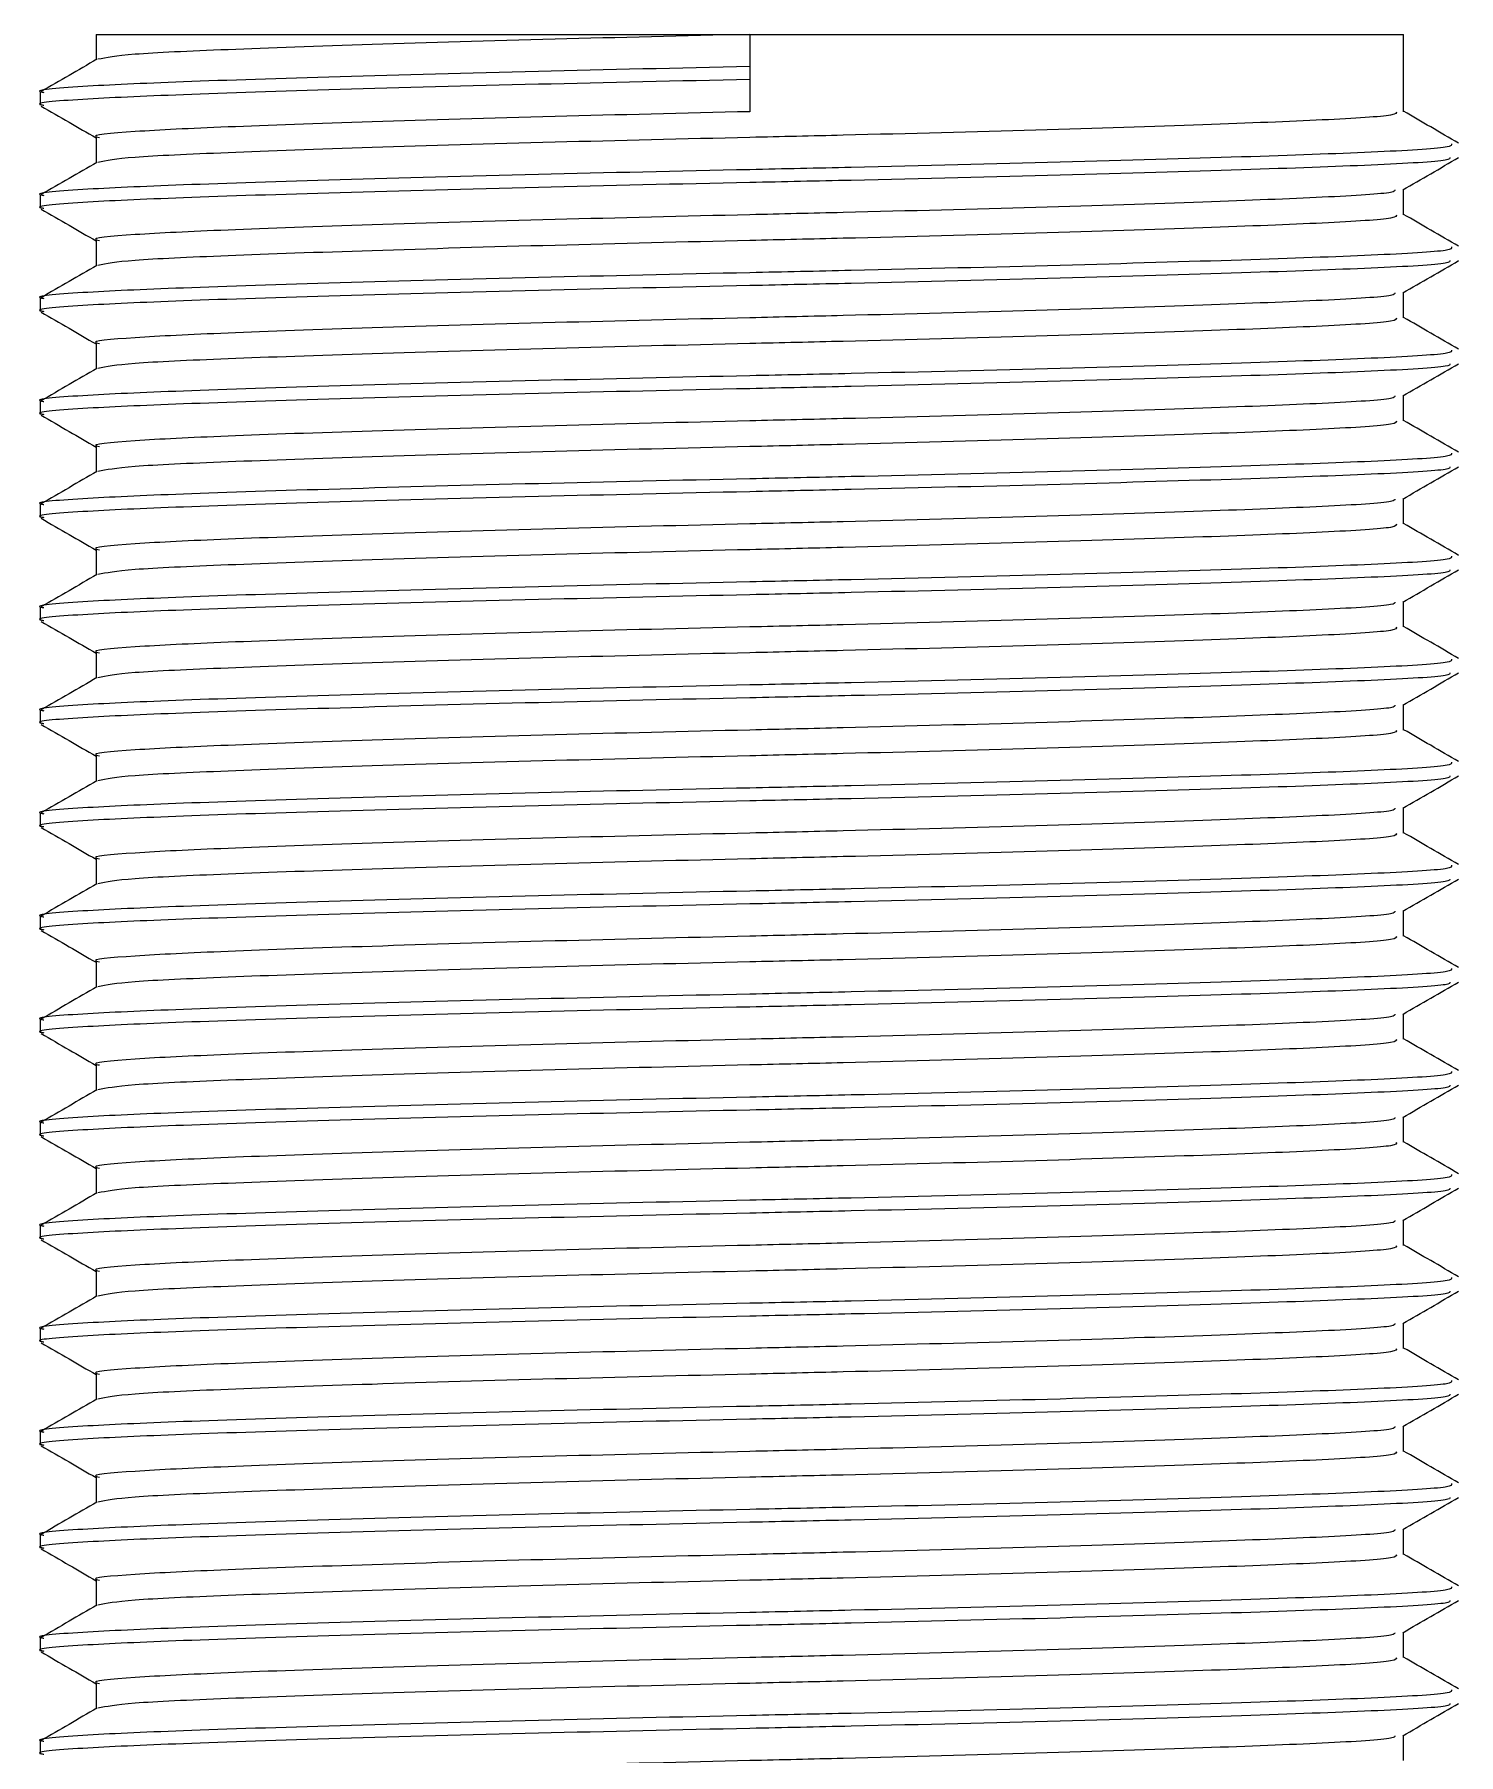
# Model space of a CAD drawing. Header units: millimetres. Extents: x 0 to 594, y 0 to 420.
# Drawn here: x 122.525 to 123.216, y 114.358 to 115.193 of the extents above; entities that cross this region are included whole.
import ezdxf

# ---------------------------------------------------------------- set-up
doc = ezdxf.new("R2010")
doc.units = ezdxf.units.MM

msp = doc.modelspace()

# ---------------------------------------------------------------- linework, layer by layer
at = {"color": 7, "linetype": 'Continuous', "lineweight": 25}
for p, q in [((122.55476, 115.19284), (122.55476, 115.18052)), ((122.55476, 115.19284), (122.8721, 115.19284)), ((122.8721, 115.19284), (122.8721, 115.17721)), ((122.8721, 115.19284), (123.18943, 115.19284)), ((123.18943, 115.15534), (123.18943, 115.19284)), ((122.8721, 115.17721), (122.8721, 115.17096)), ((122.8721, 115.17096), (122.8721, 115.15534)), ((122.5277, 115.16471), (122.5277, 115.15846)), ((122.55476, 115.14284), (122.55476, 115.13052)), ((122.5277, 115.11471), (122.5277, 115.10846)), ((123.18943, 115.10534), (123.18943, 115.11765)), ((122.55476, 115.09284), (122.55476, 115.08052)), ((122.5277, 115.06471), (122.5277, 115.05846)), ((123.18943, 115.05534), (123.18943, 115.06765)), ((122.55476, 115.04284), (122.55476, 115.03052)), ((122.5277, 115.01471), (122.5277, 115.00846)), ((123.18943, 115.00534), (123.18943, 115.01765)), ((122.55476, 114.99284), (122.55476, 114.98052)), ((122.5277, 114.96471), (122.5277, 114.95846)), ((123.18943, 114.95534), (123.18943, 114.96765)), ((122.55476, 114.94284), (122.55476, 114.93052)), ((122.5277, 114.91471), (122.5277, 114.90846)), ((123.18943, 114.90534), (123.18943, 114.91765)), ((122.55476, 114.89284), (122.55476, 114.88052)), ((122.5277, 114.86471), (122.5277, 114.85846)), ((123.18943, 114.85534), (123.18943, 114.86765)), ((122.55476, 114.84284), (122.55476, 114.83052)), ((122.5277, 114.81471), (122.5277, 114.80846)), ((123.18943, 114.80534), (123.18943, 114.81765)), ((122.55476, 114.79284), (122.55476, 114.78052)), ((122.5277, 114.76471), (122.5277, 114.75846)), ((123.18943, 114.75534), (123.18943, 114.76765)), ((122.55476, 114.74284), (122.55476, 114.73052)), ((122.5277, 114.71471), (122.5277, 114.70846)), ((123.18943, 114.70534), (123.18943, 114.71765)), ((122.55476, 114.69284), (122.55476, 114.68052)), ((122.5277, 114.66471), (122.5277, 114.65846)), ((123.18943, 114.65534), (123.18943, 114.66765)), ((122.55476, 114.64284), (122.55476, 114.63052)), ((122.5277, 114.61471), (122.5277, 114.60846)), ((123.18943, 114.60534), (123.18943, 114.61765)), ((122.55476, 114.59284), (122.55476, 114.58052)), ((122.5277, 114.56471), (122.5277, 114.55846)), ((123.18943, 114.55534), (123.18943, 114.56765)), ((122.55476, 114.54284), (122.55476, 114.53052)), ((122.5277, 114.51471), (122.5277, 114.50846)), ((123.18943, 114.50534), (123.18943, 114.51765)), ((122.55476, 114.49284), (122.55476, 114.48052)), ((122.5277, 114.46471), (122.5277, 114.45846)), ((123.18943, 114.45534), (123.18943, 114.46765)), ((122.55476, 114.44284), (122.55476, 114.43052)), ((122.5277, 114.41471), (122.5277, 114.40846)), ((123.18943, 114.40534), (123.18943, 114.41765)), ((122.55476, 114.39284), (122.55476, 114.38052)), ((122.5277, 114.36471), (122.5277, 114.35846)), ((123.18943, 114.35534), (123.18943, 114.36765))]:
    msp.add_line(p, q, dxfattribs=at)
for points, knots in [([(122.8721, 115.19284), (122.8401, 115.19207), (122.77501, 115.19052), (122.68613, 115.1879), (122.61593, 115.18539), (122.56791, 115.18324), (122.55976, 115.18158), (122.55569, 115.18075)], [0, 0, 0, 0, 0.1989009, 0.4046093, 0.6074368, 0.8035962, 1, 1, 1, 1]), ([(122.55517, 115.18076), (122.55066, 115.17815), (122.54163, 115.17293), (122.53259, 115.16771), (122.52808, 115.1651)], [0, 0, 0, 0, 0.4999819, 1, 1, 1, 1]), ([(122.8721, 115.17721), (122.83735, 115.17645), (122.76666, 115.17489), (122.67054, 115.17228), (122.59311, 115.16977), (122.54484, 115.16759), (122.52359, 115.16577), (122.52889, 115.16482), (122.52947, 115.16472)], [0, 0, 0, 0, 0.192675, 0.391944, 0.588422, 0.778443, 0.976077, 1, 1, 1, 1]), ([(122.8721, 115.17096), (122.83735, 115.1702), (122.76666, 115.16864), (122.67054, 115.16603), (122.59311, 115.16352), (122.54484, 115.16134), (122.52359, 115.15952), (122.52889, 115.15857), (122.52946, 115.15847)], [0, 0, 0, 0, 0.192689, 0.391971, 0.588463, 0.778497, 0.976145, 1, 1, 1, 1]), ([(122.52808, 115.15807), (122.53259, 115.15546), (122.54149, 115.15032), (122.55038, 115.14518), (122.55476, 115.14265)], [0, 0, 0, 0, 0.507709, 1, 1, 1, 1]), ([(122.8721, 115.15534), (122.84008, 115.15457), (122.77495, 115.15302), (122.68638, 115.1504), (122.61503, 115.14789), (122.57056, 115.14572), (122.55098, 115.1439), (122.55586, 115.14294), (122.55639, 115.14284)], [0, 0, 0, 0, 0.192688, 0.391972, 0.588464, 0.778496, 0.976145, 1, 1, 1, 1]), ([(123.18585, 115.15534), (123.18604, 115.15478), (123.18651, 115.15337), (123.1536, 115.15131), (123.09475, 115.14902), (123.01338, 115.14641), (122.93495, 115.1443), (122.85536, 115.14245), (122.77498, 115.14051), (122.68614, 115.1379), (122.61592, 115.13539), (122.56791, 115.13324), (122.55976, 115.13158), (122.55569, 115.13075)], [0, 0, 0, 0, 0.064802, 0.16301, 0.260514, 0.361633, 0.461654, 0.508056, 0.605904, 0.707101, 0.806881, 0.90338, 1, 1, 1, 1]), ([(123.21611, 115.1401), (123.2116, 115.14271), (123.2027, 115.14785), (123.19381, 115.15299), (123.18943, 115.15552)], [0, 0, 0, 0, 0.507709, 1, 1, 1, 1]), ([(123.21261, 115.13972), (123.21281, 115.13916), (123.21332, 115.13775), (123.17761, 115.13568), (123.11374, 115.13339), (123.02543, 115.13079), (122.9403, 115.12867), (122.85394, 115.12683), (122.76662, 115.12488), (122.67055, 115.12228), (122.59311, 115.11977), (122.54484, 115.11759), (122.52359, 115.11577), (122.52889, 115.11482), (122.52947, 115.11472)], [0, 0, 0, 0, 0.063755, 0.16043, 0.256412, 0.355951, 0.454411, 0.500088, 0.596409, 0.696026, 0.794248, 0.889241, 0.98804, 1, 1, 1, 1]), ([(123.2119, 115.13307), (123.21191, 115.13264), (123.21196, 115.13137), (123.17736, 115.12943), (123.11381, 115.12714), (123.02541, 115.12454), (122.94031, 115.12242), (122.85394, 115.12058), (122.76662, 115.11863), (122.67055, 115.11603), (122.59311, 115.11352), (122.54484, 115.11134), (122.52359, 115.10952), (122.52889, 115.10857), (122.52946, 115.10847)], [0, 0, 0, 0, 0.049387, 0.147549, 0.245007, 0.346078, 0.446053, 0.492433, 0.590235, 0.691385, 0.791118, 0.887572, 0.987892, 1, 1, 1, 1]), ([(122.55517, 115.13076), (122.55066, 115.12815), (122.54163, 115.12293), (122.53259, 115.11771), (122.52808, 115.1151)], [0, 0, 0, 0, 0.499982, 1, 1, 1, 1]), ([(123.18902, 115.11741), (123.19353, 115.12002), (123.20257, 115.12524), (123.2116, 115.13046), (123.21611, 115.13307)], [0, 0, 0, 0, 0.499982, 1, 1, 1, 1]), ([(123.18515, 115.11742), (123.18516, 115.117), (123.18517, 115.11574), (123.15335, 115.11381), (123.09482, 115.11152), (123.01336, 115.10891), (122.93495, 115.1068), (122.85536, 115.10495), (122.77491, 115.10301), (122.68639, 115.1004), (122.61503, 115.09789), (122.57056, 115.09572), (122.55098, 115.0939), (122.55586, 115.09294), (122.55639, 115.09284)], [0, 0, 0, 0, 0.0483781, 0.1466443, 0.2442055, 0.3453841, 0.4454651, 0.4918942, 0.5898003, 0.6910573, 0.7908961, 0.8874528, 0.987879, 1, 1, 1, 1]), ([(122.52808, 115.10807), (122.53259, 115.10546), (122.54149, 115.10032), (122.55038, 115.09518), (122.55476, 115.09265)], [0, 0, 0, 0, 0.507709, 1, 1, 1, 1]), ([(123.18585, 115.10534), (123.18604, 115.10478), (123.18651, 115.10337), (123.1536, 115.10131), (123.09475, 115.09902), (123.01338, 115.09641), (122.93495, 115.0943), (122.85536, 115.09245), (122.77498, 115.09051), (122.68614, 115.0879), (122.61592, 115.08539), (122.56791, 115.08324), (122.55976, 115.08158), (122.55569, 115.08075)], [0, 0, 0, 0, 0.064802, 0.16301, 0.260514, 0.361633, 0.461654, 0.508056, 0.605904, 0.707101, 0.806881, 0.90338, 1, 1, 1, 1]), ([(123.21611, 115.0901), (123.2116, 115.09271), (123.2027, 115.09785), (123.19381, 115.10299), (123.18943, 115.10552)], [0, 0, 0, 0, 0.507709, 1, 1, 1, 1]), ([(123.21261, 115.08972), (123.21281, 115.08916), (123.21332, 115.08775), (123.17761, 115.08568), (123.11374, 115.08339), (123.02543, 115.08079), (122.9403, 115.07867), (122.85394, 115.07683), (122.76662, 115.07488), (122.67055, 115.07228), (122.59311, 115.06977), (122.54484, 115.06759), (122.52359, 115.06577), (122.52889, 115.06482), (122.52947, 115.06472)], [0, 0, 0, 0, 0.063755, 0.16043, 0.256412, 0.355951, 0.454411, 0.500088, 0.596409, 0.696026, 0.794248, 0.889241, 0.98804, 1, 1, 1, 1]), ([(123.2119, 115.08307), (123.21191, 115.08264), (123.21196, 115.08137), (123.17736, 115.07943), (123.11381, 115.07714), (123.02541, 115.07454), (122.94031, 115.07242), (122.85394, 115.07058), (122.76662, 115.06863), (122.67055, 115.06603), (122.59311, 115.06352), (122.54484, 115.06134), (122.52359, 115.05952), (122.52889, 115.05857), (122.52946, 115.05847)], [0, 0, 0, 0, 0.049387, 0.147549, 0.245007, 0.346078, 0.446053, 0.492433, 0.590235, 0.691385, 0.791118, 0.887572, 0.987892, 1, 1, 1, 1]), ([(122.55517, 115.08076), (122.55066, 115.07815), (122.54163, 115.07293), (122.53259, 115.06771), (122.52808, 115.0651)], [0, 0, 0, 0, 0.499982, 1, 1, 1, 1]), ([(123.18902, 115.06741), (123.19353, 115.07002), (123.20257, 115.07524), (123.2116, 115.08046), (123.21611, 115.08307)], [0, 0, 0, 0, 0.4999819, 1, 1, 1, 1]), ([(123.18515, 115.06742), (123.18516, 115.067), (123.18517, 115.06574), (123.15335, 115.06381), (123.09482, 115.06152), (123.01336, 115.05891), (122.93495, 115.0568), (122.85536, 115.05495), (122.77491, 115.05301), (122.68639, 115.0504), (122.61503, 115.04789), (122.57056, 115.04572), (122.55098, 115.0439), (122.55586, 115.04294), (122.55639, 115.04284)], [0, 0, 0, 0, 0.048378, 0.146644, 0.244206, 0.345384, 0.445465, 0.491894, 0.5898, 0.691057, 0.790896, 0.887453, 0.987879, 1, 1, 1, 1]), ([(122.52808, 115.05807), (122.53259, 115.05546), (122.54149, 115.05032), (122.55038, 115.04518), (122.55476, 115.04265)], [0, 0, 0, 0, 0.507709, 1, 1, 1, 1]), ([(123.18585, 115.05534), (123.18604, 115.05478), (123.18651, 115.05337), (123.1536, 115.05131), (123.09475, 115.04902), (123.01338, 115.04641), (122.93495, 115.0443), (122.85536, 115.04245), (122.77498, 115.04051), (122.68614, 115.0379), (122.61592, 115.03539), (122.56791, 115.03324), (122.55976, 115.03158), (122.55569, 115.03075)], [0, 0, 0, 0, 0.064802, 0.16301, 0.260514, 0.361633, 0.461654, 0.508056, 0.605904, 0.707101, 0.806881, 0.90338, 1, 1, 1, 1]), ([(123.21611, 115.0401), (123.2116, 115.04271), (123.2027, 115.04785), (123.19381, 115.05299), (123.18943, 115.05552)], [0, 0, 0, 0, 0.507709, 1, 1, 1, 1]), ([(123.21261, 115.03972), (123.21281, 115.03916), (123.21332, 115.03775), (123.17761, 115.03568), (123.11374, 115.03339), (123.02543, 115.03079), (122.9403, 115.02867), (122.85394, 115.02683), (122.76662, 115.02488), (122.67055, 115.02228), (122.59311, 115.01977), (122.54484, 115.01759), (122.52359, 115.01577), (122.52889, 115.01482), (122.52947, 115.01472)], [0, 0, 0, 0, 0.063755, 0.16043, 0.256412, 0.355951, 0.454411, 0.500088, 0.596409, 0.696026, 0.794248, 0.889241, 0.98804, 1, 1, 1, 1]), ([(123.2119, 115.03307), (123.21191, 115.03264), (123.21196, 115.03137), (123.17736, 115.02943), (123.11381, 115.02714), (123.02541, 115.02454), (122.94031, 115.02242), (122.85394, 115.02058), (122.76662, 115.01863), (122.67055, 115.01603), (122.59311, 115.01352), (122.54484, 115.01134), (122.52359, 115.00952), (122.52889, 115.00857), (122.52946, 115.00847)], [0, 0, 0, 0, 0.049387, 0.147549, 0.245007, 0.346078, 0.446053, 0.492433, 0.590235, 0.691385, 0.791118, 0.887572, 0.987892, 1, 1, 1, 1]), ([(122.55517, 115.03076), (122.55066, 115.02815), (122.54163, 115.02293), (122.53259, 115.01771), (122.52808, 115.0151)], [0, 0, 0, 0, 0.499982, 1, 1, 1, 1]), ([(123.18902, 115.01741), (123.19353, 115.02002), (123.20257, 115.02524), (123.2116, 115.03046), (123.21611, 115.03307)], [0, 0, 0, 0, 0.499982, 1, 1, 1, 1]), ([(123.18515, 115.01742), (123.18516, 115.017), (123.18517, 115.01574), (123.15335, 115.01381), (123.09482, 115.01152), (123.01336, 115.00891), (122.93495, 115.0068), (122.85536, 115.00495), (122.77491, 115.00301), (122.68639, 115.0004), (122.61503, 114.99789), (122.57056, 114.99572), (122.55098, 114.9939), (122.55586, 114.99294), (122.55639, 114.99284)], [0, 0, 0, 0, 0.048378, 0.146644, 0.244206, 0.345384, 0.445465, 0.491894, 0.5898, 0.691057, 0.790896, 0.887453, 0.987879, 1, 1, 1, 1]), ([(122.52808, 115.00807), (122.53259, 115.00546), (122.54149, 115.00032), (122.55038, 114.99518), (122.55476, 114.99265)], [0, 0, 0, 0, 0.5077092, 1, 1, 1, 1]), ([(123.18585, 115.00534), (123.18604, 115.00478), (123.18651, 115.00337), (123.1536, 115.00131), (123.09475, 114.99902), (123.01338, 114.99641), (122.93495, 114.9943), (122.85536, 114.99245), (122.77498, 114.99051), (122.68614, 114.9879), (122.61592, 114.98539), (122.56791, 114.98324), (122.55976, 114.98158), (122.55569, 114.98075)], [0, 0, 0, 0, 0.064802, 0.16301, 0.260514, 0.361633, 0.461654, 0.508056, 0.605904, 0.707101, 0.806881, 0.90338, 1, 1, 1, 1]), ([(123.21611, 114.9901), (123.2116, 114.99271), (123.2027, 114.99785), (123.19381, 115.00299), (123.18943, 115.00552)], [0, 0, 0, 0, 0.507709, 1, 1, 1, 1]), ([(123.21261, 114.98972), (123.21281, 114.98916), (123.21332, 114.98775), (123.17761, 114.98568), (123.11374, 114.98339), (123.02543, 114.98079), (122.9403, 114.97867), (122.85394, 114.97683), (122.76662, 114.97488), (122.67055, 114.97228), (122.59311, 114.96977), (122.54484, 114.96759), (122.52359, 114.96577), (122.52889, 114.96482), (122.52947, 114.96472)], [0, 0, 0, 0, 0.063755, 0.16043, 0.256412, 0.355951, 0.454411, 0.500088, 0.596409, 0.696026, 0.794248, 0.889241, 0.98804, 1, 1, 1, 1]), ([(123.2119, 114.98307), (123.21191, 114.98264), (123.21196, 114.98137), (123.17736, 114.97943), (123.11381, 114.97714), (123.02541, 114.97454), (122.94031, 114.97242), (122.85394, 114.97058), (122.76662, 114.96863), (122.67055, 114.96603), (122.59311, 114.96352), (122.54484, 114.96134), (122.52359, 114.95952), (122.52889, 114.95857), (122.52946, 114.95847)], [0, 0, 0, 0, 0.049387, 0.147549, 0.245007, 0.346078, 0.446053, 0.492433, 0.590235, 0.691385, 0.791118, 0.887572, 0.987892, 1, 1, 1, 1]), ([(122.55517, 114.98076), (122.55066, 114.97815), (122.54163, 114.97293), (122.53259, 114.96771), (122.52808, 114.9651)], [0, 0, 0, 0, 0.499982, 1, 1, 1, 1]), ([(123.18902, 114.96741), (123.19353, 114.97002), (123.20257, 114.97524), (123.2116, 114.98046), (123.21611, 114.98307)], [0, 0, 0, 0, 0.4999819, 1, 1, 1, 1]), ([(123.18515, 114.96742), (123.18516, 114.967), (123.18517, 114.96574), (123.15335, 114.96381), (123.09482, 114.96152), (123.01336, 114.95891), (122.93495, 114.9568), (122.85536, 114.95495), (122.77491, 114.95301), (122.68639, 114.9504), (122.61503, 114.94789), (122.57056, 114.94572), (122.55098, 114.9439), (122.55586, 114.94294), (122.55639, 114.94284)], [0, 0, 0, 0, 0.048378, 0.146644, 0.244206, 0.345384, 0.445465, 0.491894, 0.5898, 0.691057, 0.790896, 0.887453, 0.987879, 1, 1, 1, 1]), ([(122.52808, 114.95807), (122.53259, 114.95546), (122.54149, 114.95032), (122.55038, 114.94518), (122.55476, 114.94265)], [0, 0, 0, 0, 0.5077092, 1, 1, 1, 1]), ([(123.18585, 114.95534), (123.18604, 114.95478), (123.18651, 114.95337), (123.1536, 114.95131), (123.09475, 114.94902), (123.01338, 114.94641), (122.93495, 114.9443), (122.85536, 114.94245), (122.77498, 114.94051), (122.68614, 114.9379), (122.61592, 114.93539), (122.56791, 114.93324), (122.55976, 114.93158), (122.55569, 114.93075)], [0, 0, 0, 0, 0.064802, 0.16301, 0.260514, 0.361633, 0.461654, 0.508056, 0.605904, 0.707101, 0.806881, 0.90338, 1, 1, 1, 1]), ([(123.21611, 114.9401), (123.2116, 114.94271), (123.2027, 114.94785), (123.19381, 114.95299), (123.18943, 114.95552)], [0, 0, 0, 0, 0.507709, 1, 1, 1, 1]), ([(123.21261, 114.93972), (123.21281, 114.93916), (123.21332, 114.93775), (123.17761, 114.93568), (123.11374, 114.93339), (123.02543, 114.93079), (122.9403, 114.92867), (122.85394, 114.92683), (122.76662, 114.92488), (122.67055, 114.92228), (122.59311, 114.91977), (122.54484, 114.91759), (122.52359, 114.91577), (122.52889, 114.91482), (122.52947, 114.91472)], [0, 0, 0, 0, 0.063755, 0.16043, 0.256412, 0.355951, 0.454411, 0.500088, 0.596409, 0.696026, 0.794248, 0.889241, 0.98804, 1, 1, 1, 1]), ([(123.2119, 114.93307), (123.21191, 114.93264), (123.21196, 114.93137), (123.17736, 114.92943), (123.11381, 114.92714), (123.02541, 114.92454), (122.94031, 114.92242), (122.85394, 114.92058), (122.76662, 114.91863), (122.67055, 114.91603), (122.59311, 114.91352), (122.54484, 114.91134), (122.52359, 114.90952), (122.52889, 114.90857), (122.52946, 114.90847)], [0, 0, 0, 0, 0.049387, 0.147549, 0.245007, 0.346078, 0.446053, 0.492433, 0.590235, 0.691385, 0.791118, 0.887572, 0.987892, 1, 1, 1, 1]), ([(122.55517, 114.93076), (122.55066, 114.92815), (122.54163, 114.92293), (122.53259, 114.91771), (122.52808, 114.9151)], [0, 0, 0, 0, 0.499982, 1, 1, 1, 1]), ([(123.18902, 114.91741), (123.19353, 114.92002), (123.20257, 114.92524), (123.2116, 114.93046), (123.21611, 114.93307)], [0, 0, 0, 0, 0.499982, 1, 1, 1, 1]), ([(123.18515, 114.91742), (123.18516, 114.917), (123.18517, 114.91574), (123.15335, 114.91381), (123.09482, 114.91152), (123.01336, 114.90891), (122.93495, 114.9068), (122.85536, 114.90495), (122.77491, 114.90301), (122.68639, 114.9004), (122.61503, 114.89789), (122.57056, 114.89572), (122.55098, 114.8939), (122.55586, 114.89294), (122.55639, 114.89284)], [0, 0, 0, 0, 0.048378, 0.146644, 0.244206, 0.345384, 0.445465, 0.491894, 0.5898, 0.691057, 0.790896, 0.887453, 0.987879, 1, 1, 1, 1]), ([(122.52808, 114.90807), (122.53259, 114.90546), (122.54149, 114.90032), (122.55038, 114.89518), (122.55476, 114.89265)], [0, 0, 0, 0, 0.507709, 1, 1, 1, 1]), ([(123.18585, 114.90534), (123.18604, 114.90478), (123.18651, 114.90337), (123.1536, 114.90131), (123.09475, 114.89902), (123.01338, 114.89641), (122.93495, 114.8943), (122.85536, 114.89245), (122.77498, 114.89051), (122.68614, 114.8879), (122.61592, 114.88539), (122.56791, 114.88324), (122.55976, 114.88158), (122.55569, 114.88075)], [0, 0, 0, 0, 0.064802, 0.16301, 0.260514, 0.361633, 0.461654, 0.508056, 0.605904, 0.707101, 0.806881, 0.90338, 1, 1, 1, 1]), ([(123.21611, 114.8901), (123.2116, 114.89271), (123.2027, 114.89785), (123.19381, 114.90299), (123.18943, 114.90552)], [0, 0, 0, 0, 0.507709, 1, 1, 1, 1]), ([(123.21261, 114.88972), (123.21281, 114.88916), (123.21332, 114.88775), (123.17761, 114.88568), (123.11374, 114.88339), (123.02543, 114.88079), (122.9403, 114.87867), (122.85394, 114.87683), (122.76662, 114.87488), (122.67055, 114.87228), (122.59311, 114.86977), (122.54484, 114.86759), (122.52359, 114.86577), (122.52889, 114.86482), (122.52947, 114.86472)], [0, 0, 0, 0, 0.063755, 0.16043, 0.256412, 0.355951, 0.454411, 0.500088, 0.596409, 0.696026, 0.794248, 0.889241, 0.98804, 1, 1, 1, 1]), ([(123.2119, 114.88307), (123.21191, 114.88264), (123.21196, 114.88137), (123.17736, 114.87943), (123.11381, 114.87714), (123.02541, 114.87454), (122.94031, 114.87242), (122.85394, 114.87058), (122.76662, 114.86863), (122.67055, 114.86603), (122.59311, 114.86352), (122.54484, 114.86134), (122.52359, 114.85952), (122.52889, 114.85857), (122.52946, 114.85847)], [0, 0, 0, 0, 0.049387, 0.147549, 0.245007, 0.346078, 0.446053, 0.492433, 0.590235, 0.691385, 0.791118, 0.887572, 0.987892, 1, 1, 1, 1]), ([(122.55517, 114.88076), (122.55066, 114.87815), (122.54163, 114.87293), (122.53259, 114.86771), (122.52808, 114.8651)], [0, 0, 0, 0, 0.499982, 1, 1, 1, 1]), ([(123.18902, 114.86741), (123.19353, 114.87002), (123.20257, 114.87524), (123.2116, 114.88046), (123.21611, 114.88307)], [0, 0, 0, 0, 0.4999819, 1, 1, 1, 1]), ([(123.18515, 114.86742), (123.18516, 114.867), (123.18517, 114.86574), (123.15335, 114.86381), (123.09482, 114.86152), (123.01336, 114.85891), (122.93495, 114.8568), (122.85536, 114.85495), (122.77491, 114.85301), (122.68639, 114.8504), (122.61503, 114.84789), (122.57056, 114.84572), (122.55098, 114.8439), (122.55586, 114.84294), (122.55639, 114.84284)], [0, 0, 0, 0, 0.048378, 0.146644, 0.244206, 0.345384, 0.445465, 0.491894, 0.5898, 0.691057, 0.790896, 0.887453, 0.987879, 1, 1, 1, 1]), ([(122.52808, 114.85807), (122.53259, 114.85546), (122.54149, 114.85032), (122.55038, 114.84518), (122.55476, 114.84265)], [0, 0, 0, 0, 0.507709, 1, 1, 1, 1]), ([(123.18585, 114.85534), (123.18604, 114.85478), (123.18651, 114.85337), (123.1536, 114.85131), (123.09475, 114.84902), (123.01338, 114.84641), (122.93495, 114.8443), (122.85536, 114.84245), (122.77498, 114.84051), (122.68614, 114.8379), (122.61592, 114.83539), (122.56791, 114.83324), (122.55976, 114.83158), (122.55569, 114.83075)], [0, 0, 0, 0, 0.064802, 0.16301, 0.260514, 0.361633, 0.461654, 0.508056, 0.605904, 0.707101, 0.806881, 0.90338, 1, 1, 1, 1]), ([(123.21611, 114.8401), (123.2116, 114.84271), (123.2027, 114.84785), (123.19381, 114.85299), (123.18943, 114.85552)], [0, 0, 0, 0, 0.507709, 1, 1, 1, 1]), ([(123.21261, 114.83972), (123.21281, 114.83916), (123.21332, 114.83775), (123.17761, 114.83568), (123.11374, 114.83339), (123.02543, 114.83079), (122.9403, 114.82867), (122.85394, 114.82683), (122.76662, 114.82488), (122.67055, 114.82228), (122.59311, 114.81977), (122.54484, 114.81759), (122.52359, 114.81577), (122.52889, 114.81482), (122.52947, 114.81472)], [0, 0, 0, 0, 0.063755, 0.16043, 0.256412, 0.355951, 0.454411, 0.500088, 0.596409, 0.696026, 0.794248, 0.889241, 0.98804, 1, 1, 1, 1]), ([(123.2119, 114.83307), (123.21191, 114.83264), (123.21196, 114.83137), (123.17736, 114.82943), (123.11381, 114.82714), (123.02541, 114.82454), (122.94031, 114.82242), (122.85394, 114.82058), (122.76662, 114.81863), (122.67055, 114.81603), (122.59311, 114.81352), (122.54484, 114.81134), (122.52359, 114.80952), (122.52889, 114.80857), (122.52946, 114.80847)], [0, 0, 0, 0, 0.049387, 0.147549, 0.245007, 0.346078, 0.446053, 0.492433, 0.590235, 0.691385, 0.791118, 0.887572, 0.987892, 1, 1, 1, 1]), ([(122.55517, 114.83076), (122.55066, 114.82815), (122.54163, 114.82293), (122.53259, 114.81771), (122.52808, 114.8151)], [0, 0, 0, 0, 0.499982, 1, 1, 1, 1]), ([(123.18902, 114.81741), (123.19353, 114.82002), (123.20257, 114.82524), (123.2116, 114.83046), (123.21611, 114.83307)], [0, 0, 0, 0, 0.499982, 1, 1, 1, 1]), ([(123.18515, 114.81742), (123.18516, 114.817), (123.18517, 114.81574), (123.15335, 114.81381), (123.09482, 114.81152), (123.01336, 114.80891), (122.93495, 114.8068), (122.85536, 114.80495), (122.77491, 114.80301), (122.68639, 114.8004), (122.61503, 114.79789), (122.57056, 114.79572), (122.55098, 114.7939), (122.55586, 114.79294), (122.55639, 114.79284)], [0, 0, 0, 0, 0.048378, 0.146644, 0.244206, 0.345384, 0.445465, 0.491894, 0.5898, 0.691057, 0.790896, 0.887453, 0.987879, 1, 1, 1, 1]), ([(122.52808, 114.80807), (122.53259, 114.80546), (122.54149, 114.80032), (122.55038, 114.79518), (122.55476, 114.79265)], [0, 0, 0, 0, 0.507709, 1, 1, 1, 1]), ([(123.18585, 114.80534), (123.18604, 114.80478), (123.18651, 114.80337), (123.1536, 114.80131), (123.09475, 114.79902), (123.01338, 114.79641), (122.93495, 114.7943), (122.85536, 114.79245), (122.77498, 114.79051), (122.68614, 114.7879), (122.61592, 114.78539), (122.56791, 114.78324), (122.55976, 114.78158), (122.55569, 114.78075)], [0, 0, 0, 0, 0.064802, 0.16301, 0.260514, 0.361633, 0.461654, 0.508056, 0.605904, 0.707101, 0.806881, 0.90338, 1, 1, 1, 1]), ([(123.21611, 114.7901), (123.2116, 114.79271), (123.2027, 114.79785), (123.19381, 114.80299), (123.18943, 114.80552)], [0, 0, 0, 0, 0.507709, 1, 1, 1, 1]), ([(123.21261, 114.78972), (123.21281, 114.78916), (123.21332, 114.78775), (123.17761, 114.78568), (123.11374, 114.78339), (123.02543, 114.78079), (122.9403, 114.77867), (122.85394, 114.77683), (122.76662, 114.77488), (122.67055, 114.77228), (122.59311, 114.76977), (122.54484, 114.76759), (122.52359, 114.76577), (122.52889, 114.76482), (122.52947, 114.76472)], [0, 0, 0, 0, 0.063755, 0.16043, 0.256412, 0.355951, 0.454411, 0.500088, 0.596409, 0.696026, 0.794248, 0.889241, 0.98804, 1, 1, 1, 1]), ([(123.2119, 114.78307), (123.21191, 114.78264), (123.21196, 114.78137), (123.17736, 114.77943), (123.11381, 114.77714), (123.02541, 114.77454), (122.94031, 114.77242), (122.85394, 114.77058), (122.76662, 114.76863), (122.67055, 114.76603), (122.59311, 114.76352), (122.54484, 114.76134), (122.52359, 114.75952), (122.52889, 114.75857), (122.52946, 114.75847)], [0, 0, 0, 0, 0.049387, 0.147549, 0.245007, 0.346078, 0.446053, 0.492433, 0.590235, 0.691385, 0.791118, 0.887572, 0.987892, 1, 1, 1, 1]), ([(122.55517, 114.78076), (122.55066, 114.77815), (122.54163, 114.77293), (122.53259, 114.76771), (122.52808, 114.7651)], [0, 0, 0, 0, 0.499982, 1, 1, 1, 1]), ([(123.18902, 114.76741), (123.19353, 114.77002), (123.20257, 114.77524), (123.2116, 114.78046), (123.21611, 114.78307)], [0, 0, 0, 0, 0.499982, 1, 1, 1, 1]), ([(123.18515, 114.76742), (123.18516, 114.767), (123.18517, 114.76574), (123.15335, 114.76381), (123.09482, 114.76152), (123.01336, 114.75891), (122.93495, 114.7568), (122.85536, 114.75495), (122.77491, 114.75301), (122.68639, 114.7504), (122.61503, 114.74789), (122.57056, 114.74572), (122.55098, 114.7439), (122.55586, 114.74294), (122.55639, 114.74284)], [0, 0, 0, 0, 0.048378, 0.146644, 0.244206, 0.345384, 0.445465, 0.491894, 0.5898, 0.691057, 0.790896, 0.887453, 0.987879, 1, 1, 1, 1]), ([(122.52808, 114.75807), (122.53259, 114.75546), (122.54149, 114.75032), (122.55038, 114.74518), (122.55476, 114.74265)], [0, 0, 0, 0, 0.5077092, 1, 1, 1, 1]), ([(123.18585, 114.75534), (123.18604, 114.75478), (123.18651, 114.75337), (123.1536, 114.75131), (123.09475, 114.74902), (123.01338, 114.74641), (122.93495, 114.7443), (122.85536, 114.74245), (122.77498, 114.74051), (122.68614, 114.7379), (122.61592, 114.73539), (122.56791, 114.73324), (122.55976, 114.73158), (122.55569, 114.73075)], [0, 0, 0, 0, 0.0648024, 0.1630103, 0.2605138, 0.3616325, 0.4616543, 0.5080559, 0.605904, 0.7071011, 0.8068808, 0.9033803, 1, 1, 1, 1]), ([(123.21611, 114.7401), (123.2116, 114.74271), (123.2027, 114.74785), (123.19381, 114.75299), (123.18943, 114.75552)], [0, 0, 0, 0, 0.507709, 1, 1, 1, 1]), ([(123.21261, 114.73972), (123.21281, 114.73916), (123.21332, 114.73775), (123.17761, 114.73568), (123.11374, 114.73339), (123.02543, 114.73079), (122.9403, 114.72867), (122.85394, 114.72683), (122.76662, 114.72488), (122.67055, 114.72228), (122.59311, 114.71977), (122.54484, 114.71759), (122.52359, 114.71577), (122.52889, 114.71482), (122.52947, 114.71472)], [0, 0, 0, 0, 0.063755, 0.16043, 0.256412, 0.355951, 0.454411, 0.500088, 0.596409, 0.696026, 0.794248, 0.889241, 0.98804, 1, 1, 1, 1]), ([(123.2119, 114.73307), (123.21191, 114.73264), (123.21196, 114.73137), (123.17736, 114.72943), (123.11381, 114.72714), (123.02541, 114.72454), (122.94031, 114.72242), (122.85394, 114.72058), (122.76662, 114.71863), (122.67055, 114.71603), (122.59311, 114.71352), (122.54484, 114.71134), (122.52359, 114.70952), (122.52889, 114.70857), (122.52946, 114.70847)], [0, 0, 0, 0, 0.049387, 0.147549, 0.245007, 0.346078, 0.446053, 0.492433, 0.590235, 0.691385, 0.791118, 0.887572, 0.987892, 1, 1, 1, 1]), ([(122.55517, 114.73076), (122.55066, 114.72815), (122.54163, 114.72293), (122.53259, 114.71771), (122.52808, 114.7151)], [0, 0, 0, 0, 0.499982, 1, 1, 1, 1]), ([(123.18902, 114.71741), (123.19353, 114.72002), (123.20257, 114.72524), (123.2116, 114.73046), (123.21611, 114.73307)], [0, 0, 0, 0, 0.499982, 1, 1, 1, 1]), ([(123.18515, 114.71742), (123.18516, 114.717), (123.18517, 114.71574), (123.15335, 114.71381), (123.09482, 114.71152), (123.01336, 114.70891), (122.93495, 114.7068), (122.85536, 114.70495), (122.77491, 114.70301), (122.68639, 114.7004), (122.61503, 114.69789), (122.57056, 114.69572), (122.55098, 114.6939), (122.55586, 114.69294), (122.55639, 114.69284)], [0, 0, 0, 0, 0.048378, 0.146644, 0.244206, 0.345384, 0.445465, 0.491894, 0.5898, 0.691057, 0.790896, 0.887453, 0.987879, 1, 1, 1, 1]), ([(122.52808, 114.70807), (122.53259, 114.70546), (122.54149, 114.70032), (122.55038, 114.69518), (122.55476, 114.69265)], [0, 0, 0, 0, 0.5077092, 1, 1, 1, 1]), ([(123.18585, 114.70534), (123.18604, 114.70478), (123.18651, 114.70337), (123.1536, 114.70131), (123.09475, 114.69902), (123.01338, 114.69641), (122.93495, 114.6943), (122.85536, 114.69245), (122.77498, 114.69051), (122.68614, 114.6879), (122.61592, 114.68539), (122.56791, 114.68324), (122.55976, 114.68158), (122.55569, 114.68075)], [0, 0, 0, 0, 0.064802, 0.16301, 0.260514, 0.361633, 0.461654, 0.508056, 0.605904, 0.707101, 0.806881, 0.90338, 1, 1, 1, 1]), ([(123.21611, 114.6901), (123.2116, 114.69271), (123.2027, 114.69785), (123.19381, 114.70299), (123.18943, 114.70552)], [0, 0, 0, 0, 0.507709, 1, 1, 1, 1]), ([(123.21261, 114.68972), (123.21281, 114.68916), (123.21332, 114.68775), (123.17761, 114.68568), (123.11374, 114.68339), (123.02543, 114.68079), (122.9403, 114.67867), (122.85394, 114.67683), (122.76662, 114.67488), (122.67055, 114.67228), (122.59311, 114.66977), (122.54484, 114.66759), (122.52359, 114.66577), (122.52889, 114.66482), (122.52947, 114.66472)], [0, 0, 0, 0, 0.063755, 0.16043, 0.256412, 0.355951, 0.454411, 0.500088, 0.596409, 0.696026, 0.794248, 0.889241, 0.98804, 1, 1, 1, 1]), ([(123.2119, 114.68307), (123.21191, 114.68264), (123.21196, 114.68137), (123.17736, 114.67943), (123.11381, 114.67714), (123.02541, 114.67454), (122.94031, 114.67242), (122.85394, 114.67058), (122.76662, 114.66863), (122.67055, 114.66603), (122.59311, 114.66352), (122.54484, 114.66134), (122.52359, 114.65952), (122.52889, 114.65857), (122.52946, 114.65847)], [0, 0, 0, 0, 0.049387, 0.147549, 0.245007, 0.346078, 0.446053, 0.492433, 0.590235, 0.691385, 0.791118, 0.887572, 0.987892, 1, 1, 1, 1]), ([(122.55517, 114.68076), (122.55066, 114.67815), (122.54163, 114.67293), (122.53259, 114.66771), (122.52808, 114.6651)], [0, 0, 0, 0, 0.4999819, 1, 1, 1, 1]), ([(123.18902, 114.66741), (123.19353, 114.67002), (123.20257, 114.67524), (123.2116, 114.68046), (123.21611, 114.68307)], [0, 0, 0, 0, 0.499982, 1, 1, 1, 1]), ([(123.18515, 114.66742), (123.18516, 114.667), (123.18517, 114.66574), (123.15335, 114.66381), (123.09482, 114.66152), (123.01336, 114.65891), (122.93495, 114.6568), (122.85536, 114.65495), (122.77491, 114.65301), (122.68639, 114.6504), (122.61503, 114.64789), (122.57056, 114.64572), (122.55098, 114.6439), (122.55586, 114.64294), (122.55639, 114.64284)], [0, 0, 0, 0, 0.048378, 0.146644, 0.244206, 0.345384, 0.445465, 0.491894, 0.5898, 0.691057, 0.790896, 0.887453, 0.987879, 1, 1, 1, 1]), ([(122.52808, 114.65807), (122.53259, 114.65546), (122.54149, 114.65032), (122.55038, 114.64518), (122.55476, 114.64265)], [0, 0, 0, 0, 0.507709, 1, 1, 1, 1]), ([(123.18585, 114.65534), (123.18604, 114.65478), (123.18651, 114.65337), (123.1536, 114.65131), (123.09475, 114.64902), (123.01338, 114.64641), (122.93495, 114.6443), (122.85536, 114.64245), (122.77498, 114.64051), (122.68614, 114.6379), (122.61592, 114.63539), (122.56791, 114.63324), (122.55976, 114.63158), (122.55569, 114.63075)], [0, 0, 0, 0, 0.0648024, 0.1630103, 0.2605138, 0.3616325, 0.4616543, 0.5080559, 0.605904, 0.7071011, 0.8068808, 0.9033803, 1, 1, 1, 1]), ([(123.21611, 114.6401), (123.2116, 114.64271), (123.2027, 114.64785), (123.19381, 114.65299), (123.18943, 114.65552)], [0, 0, 0, 0, 0.5077092, 1, 1, 1, 1]), ([(123.21261, 114.63972), (123.21281, 114.63916), (123.21332, 114.63775), (123.17761, 114.63568), (123.11374, 114.63339), (123.02543, 114.63079), (122.9403, 114.62867), (122.85394, 114.62683), (122.76662, 114.62488), (122.67055, 114.62228), (122.59311, 114.61977), (122.54484, 114.61759), (122.52359, 114.61577), (122.52889, 114.61482), (122.52947, 114.61472)], [0, 0, 0, 0, 0.063755, 0.16043, 0.256412, 0.355951, 0.454411, 0.500088, 0.596409, 0.696026, 0.794248, 0.889241, 0.98804, 1, 1, 1, 1]), ([(123.2119, 114.63307), (123.21191, 114.63264), (123.21196, 114.63137), (123.17736, 114.62943), (123.11381, 114.62714), (123.02541, 114.62454), (122.94031, 114.62242), (122.85394, 114.62058), (122.76662, 114.61863), (122.67055, 114.61603), (122.59311, 114.61352), (122.54484, 114.61134), (122.52359, 114.60952), (122.52889, 114.60857), (122.52946, 114.60847)], [0, 0, 0, 0, 0.049387, 0.147549, 0.245007, 0.346078, 0.446053, 0.492433, 0.590235, 0.691385, 0.791118, 0.887572, 0.987892, 1, 1, 1, 1]), ([(122.55517, 114.63076), (122.55066, 114.62815), (122.54163, 114.62293), (122.53259, 114.61771), (122.52808, 114.6151)], [0, 0, 0, 0, 0.499982, 1, 1, 1, 1]), ([(123.18902, 114.61741), (123.19353, 114.62002), (123.20257, 114.62524), (123.2116, 114.63046), (123.21611, 114.63307)], [0, 0, 0, 0, 0.499982, 1, 1, 1, 1]), ([(123.18515, 114.61742), (123.18516, 114.617), (123.18517, 114.61574), (123.15335, 114.61381), (123.09482, 114.61152), (123.01336, 114.60891), (122.93495, 114.6068), (122.85536, 114.60495), (122.77491, 114.60301), (122.68639, 114.6004), (122.61503, 114.59789), (122.57056, 114.59572), (122.55098, 114.5939), (122.55586, 114.59294), (122.55639, 114.59284)], [0, 0, 0, 0, 0.048378, 0.146644, 0.244206, 0.345384, 0.445465, 0.491894, 0.5898, 0.691057, 0.790896, 0.887453, 0.987879, 1, 1, 1, 1]), ([(122.52808, 114.60807), (122.53259, 114.60546), (122.54149, 114.60032), (122.55038, 114.59518), (122.55476, 114.59265)], [0, 0, 0, 0, 0.507709, 1, 1, 1, 1]), ([(123.18585, 114.60534), (123.18604, 114.60478), (123.18651, 114.60337), (123.1536, 114.60131), (123.09475, 114.59902), (123.01338, 114.59641), (122.93495, 114.5943), (122.85536, 114.59245), (122.77498, 114.59051), (122.68614, 114.5879), (122.61592, 114.58539), (122.56791, 114.58324), (122.55976, 114.58158), (122.55569, 114.58075)], [0, 0, 0, 0, 0.064802, 0.16301, 0.260514, 0.361633, 0.461654, 0.508056, 0.605904, 0.707101, 0.806881, 0.90338, 1, 1, 1, 1]), ([(123.21611, 114.5901), (123.2116, 114.59271), (123.2027, 114.59785), (123.19381, 114.60299), (123.18943, 114.60552)], [0, 0, 0, 0, 0.5077092, 1, 1, 1, 1]), ([(123.21261, 114.58972), (123.21281, 114.58916), (123.21332, 114.58775), (123.17761, 114.58568), (123.11374, 114.58339), (123.02543, 114.58079), (122.9403, 114.57867), (122.85394, 114.57683), (122.76662, 114.57488), (122.67055, 114.57228), (122.59311, 114.56977), (122.54484, 114.56759), (122.52359, 114.56577), (122.52889, 114.56482), (122.52947, 114.56472)], [0, 0, 0, 0, 0.063755, 0.16043, 0.256412, 0.355951, 0.454411, 0.500088, 0.596409, 0.696026, 0.794248, 0.889241, 0.98804, 1, 1, 1, 1]), ([(123.2119, 114.58307), (123.21191, 114.58264), (123.21196, 114.58137), (123.17736, 114.57943), (123.11381, 114.57714), (123.02541, 114.57454), (122.94031, 114.57242), (122.85394, 114.57058), (122.76662, 114.56863), (122.67055, 114.56603), (122.59311, 114.56352), (122.54484, 114.56134), (122.52359, 114.55952), (122.52889, 114.55857), (122.52946, 114.55847)], [0, 0, 0, 0, 0.049387, 0.147549, 0.245007, 0.346078, 0.446053, 0.492433, 0.590235, 0.691385, 0.791118, 0.887572, 0.987892, 1, 1, 1, 1]), ([(122.55517, 114.58076), (122.55066, 114.57815), (122.54163, 114.57293), (122.53259, 114.56771), (122.52808, 114.5651)], [0, 0, 0, 0, 0.4999819, 1, 1, 1, 1]), ([(123.18902, 114.56741), (123.19353, 114.57002), (123.20257, 114.57524), (123.2116, 114.58046), (123.21611, 114.58307)], [0, 0, 0, 0, 0.499982, 1, 1, 1, 1]), ([(123.18515, 114.56742), (123.18516, 114.567), (123.18517, 114.56574), (123.15335, 114.56381), (123.09482, 114.56152), (123.01336, 114.55891), (122.93495, 114.5568), (122.85536, 114.55495), (122.77491, 114.55301), (122.68639, 114.5504), (122.61503, 114.54789), (122.57056, 114.54572), (122.55098, 114.5439), (122.55586, 114.54294), (122.55639, 114.54284)], [0, 0, 0, 0, 0.048378, 0.146644, 0.244206, 0.345384, 0.445465, 0.491894, 0.5898, 0.691057, 0.790896, 0.887453, 0.987879, 1, 1, 1, 1]), ([(122.52808, 114.55807), (122.53259, 114.55546), (122.54149, 114.55032), (122.55038, 114.54518), (122.55476, 114.54265)], [0, 0, 0, 0, 0.507709, 1, 1, 1, 1]), ([(123.18585, 114.55534), (123.18604, 114.55478), (123.18651, 114.55337), (123.1536, 114.55131), (123.09475, 114.54902), (123.01338, 114.54641), (122.93495, 114.5443), (122.85536, 114.54245), (122.77498, 114.54051), (122.68614, 114.5379), (122.61592, 114.53539), (122.56791, 114.53324), (122.55976, 114.53158), (122.55569, 114.53075)], [0, 0, 0, 0, 0.064802, 0.16301, 0.260514, 0.361633, 0.461654, 0.508056, 0.605904, 0.707101, 0.806881, 0.90338, 1, 1, 1, 1]), ([(123.21611, 114.5401), (123.2116, 114.54271), (123.2027, 114.54785), (123.19381, 114.55299), (123.18943, 114.55552)], [0, 0, 0, 0, 0.507709, 1, 1, 1, 1]), ([(123.21261, 114.53972), (123.21281, 114.53916), (123.21332, 114.53775), (123.17761, 114.53568), (123.11374, 114.53339), (123.02543, 114.53079), (122.9403, 114.52867), (122.85394, 114.52683), (122.76662, 114.52488), (122.67055, 114.52228), (122.59311, 114.51977), (122.54484, 114.51759), (122.52359, 114.51577), (122.52889, 114.51482), (122.52947, 114.51472)], [0, 0, 0, 0, 0.063755, 0.16043, 0.256412, 0.355951, 0.454411, 0.500088, 0.596409, 0.696026, 0.794248, 0.889241, 0.98804, 1, 1, 1, 1]), ([(123.2119, 114.53307), (123.21191, 114.53264), (123.21196, 114.53137), (123.17736, 114.52943), (123.11381, 114.52714), (123.02541, 114.52454), (122.94031, 114.52242), (122.85394, 114.52058), (122.76662, 114.51863), (122.67055, 114.51603), (122.59311, 114.51352), (122.54484, 114.51134), (122.52359, 114.50952), (122.52889, 114.50857), (122.52946, 114.50847)], [0, 0, 0, 0, 0.049387, 0.147549, 0.245007, 0.346078, 0.446053, 0.492433, 0.590235, 0.691385, 0.791118, 0.887572, 0.987892, 1, 1, 1, 1]), ([(122.55517, 114.53076), (122.55066, 114.52815), (122.54163, 114.52293), (122.53259, 114.51771), (122.52808, 114.5151)], [0, 0, 0, 0, 0.499982, 1, 1, 1, 1]), ([(123.18902, 114.51741), (123.19353, 114.52002), (123.20257, 114.52524), (123.2116, 114.53046), (123.21611, 114.53307)], [0, 0, 0, 0, 0.4999819, 1, 1, 1, 1]), ([(123.18515, 114.51742), (123.18516, 114.517), (123.18517, 114.51574), (123.15335, 114.51381), (123.09482, 114.51152), (123.01336, 114.50891), (122.93495, 114.5068), (122.85536, 114.50495), (122.77491, 114.50301), (122.68639, 114.5004), (122.61503, 114.49789), (122.57056, 114.49572), (122.55098, 114.4939), (122.55586, 114.49294), (122.55639, 114.49284)], [0, 0, 0, 0, 0.048378, 0.146644, 0.244206, 0.345384, 0.445465, 0.491894, 0.5898, 0.691057, 0.790896, 0.887453, 0.987879, 1, 1, 1, 1]), ([(122.52808, 114.50807), (122.53259, 114.50546), (122.54149, 114.50032), (122.55038, 114.49518), (122.55476, 114.49265)], [0, 0, 0, 0, 0.507709, 1, 1, 1, 1]), ([(123.18585, 114.50534), (123.18604, 114.50478), (123.18651, 114.50337), (123.1536, 114.50131), (123.09475, 114.49902), (123.01338, 114.49641), (122.93495, 114.4943), (122.85536, 114.49245), (122.77498, 114.49051), (122.68614, 114.4879), (122.61592, 114.48539), (122.56791, 114.48324), (122.55976, 114.48158), (122.55569, 114.48075)], [0, 0, 0, 0, 0.064802, 0.16301, 0.260514, 0.361633, 0.461654, 0.508056, 0.605904, 0.707101, 0.806881, 0.90338, 1, 1, 1, 1]), ([(123.21611, 114.4901), (123.2116, 114.49271), (123.2027, 114.49785), (123.19381, 114.50299), (123.18943, 114.50552)], [0, 0, 0, 0, 0.507709, 1, 1, 1, 1]), ([(123.21261, 114.48972), (123.21281, 114.48916), (123.21332, 114.48775), (123.17761, 114.48568), (123.11374, 114.48339), (123.02543, 114.48079), (122.9403, 114.47867), (122.85394, 114.47683), (122.76662, 114.47488), (122.67055, 114.47228), (122.59311, 114.46977), (122.54484, 114.46759), (122.52359, 114.46577), (122.52889, 114.46482), (122.52947, 114.46472)], [0, 0, 0, 0, 0.063755, 0.16043, 0.256412, 0.355951, 0.454411, 0.500088, 0.596409, 0.696026, 0.794248, 0.889241, 0.98804, 1, 1, 1, 1]), ([(123.2119, 114.48307), (123.21191, 114.48264), (123.21196, 114.48137), (123.17736, 114.47943), (123.11381, 114.47714), (123.02541, 114.47454), (122.94031, 114.47242), (122.85394, 114.47058), (122.76662, 114.46863), (122.67055, 114.46603), (122.59311, 114.46352), (122.54484, 114.46134), (122.52359, 114.45952), (122.52889, 114.45857), (122.52946, 114.45847)], [0, 0, 0, 0, 0.049387, 0.147549, 0.245007, 0.346078, 0.446053, 0.492433, 0.590235, 0.691385, 0.791118, 0.887572, 0.987892, 1, 1, 1, 1]), ([(122.55517, 114.48076), (122.55066, 114.47815), (122.54163, 114.47293), (122.53259, 114.46771), (122.52808, 114.4651)], [0, 0, 0, 0, 0.4999819, 1, 1, 1, 1]), ([(123.18902, 114.46741), (123.19353, 114.47002), (123.20257, 114.47524), (123.2116, 114.48046), (123.21611, 114.48307)], [0, 0, 0, 0, 0.4999819, 1, 1, 1, 1]), ([(123.18515, 114.46742), (123.18516, 114.467), (123.18517, 114.46574), (123.15335, 114.46381), (123.09482, 114.46152), (123.01336, 114.45891), (122.93495, 114.4568), (122.85536, 114.45495), (122.77491, 114.45301), (122.68639, 114.4504), (122.61503, 114.44789), (122.57056, 114.44572), (122.55098, 114.4439), (122.55586, 114.44294), (122.55639, 114.44284)], [0, 0, 0, 0, 0.048378, 0.146644, 0.244206, 0.345384, 0.445465, 0.491894, 0.5898, 0.691057, 0.790896, 0.887453, 0.987879, 1, 1, 1, 1]), ([(122.52808, 114.45807), (122.53259, 114.45546), (122.54149, 114.45032), (122.55038, 114.44518), (122.55476, 114.44265)], [0, 0, 0, 0, 0.507709, 1, 1, 1, 1]), ([(123.18585, 114.45534), (123.18604, 114.45478), (123.18651, 114.45337), (123.1536, 114.45131), (123.09475, 114.44902), (123.01338, 114.44641), (122.93495, 114.4443), (122.85536, 114.44245), (122.77498, 114.44051), (122.68614, 114.4379), (122.61592, 114.43539), (122.56791, 114.43324), (122.55976, 114.43158), (122.55569, 114.43075)], [0, 0, 0, 0, 0.064802, 0.16301, 0.260514, 0.361633, 0.461654, 0.508056, 0.605904, 0.707101, 0.806881, 0.90338, 1, 1, 1, 1]), ([(123.21611, 114.4401), (123.2116, 114.44271), (123.2027, 114.44785), (123.19381, 114.45299), (123.18943, 114.45552)], [0, 0, 0, 0, 0.5077092, 1, 1, 1, 1]), ([(123.21261, 114.43972), (123.21281, 114.43916), (123.21332, 114.43775), (123.17761, 114.43568), (123.11374, 114.43339), (123.02543, 114.43079), (122.9403, 114.42867), (122.85394, 114.42683), (122.76662, 114.42488), (122.67055, 114.42228), (122.59311, 114.41977), (122.54484, 114.41759), (122.52359, 114.41577), (122.52889, 114.41482), (122.52947, 114.41472)], [0, 0, 0, 0, 0.063755, 0.16043, 0.256412, 0.355951, 0.454411, 0.500088, 0.596409, 0.696026, 0.794248, 0.889241, 0.98804, 1, 1, 1, 1]), ([(123.2119, 114.43307), (123.21191, 114.43264), (123.21196, 114.43137), (123.17736, 114.42943), (123.11381, 114.42714), (123.02541, 114.42454), (122.94031, 114.42242), (122.85394, 114.42058), (122.76662, 114.41863), (122.67055, 114.41603), (122.59311, 114.41352), (122.54484, 114.41134), (122.52359, 114.40952), (122.52889, 114.40857), (122.52946, 114.40847)], [0, 0, 0, 0, 0.049387, 0.147549, 0.245007, 0.346078, 0.446053, 0.492433, 0.590235, 0.691385, 0.791118, 0.887572, 0.987892, 1, 1, 1, 1]), ([(122.55517, 114.43076), (122.55066, 114.42815), (122.54163, 114.42293), (122.53259, 114.41771), (122.52808, 114.4151)], [0, 0, 0, 0, 0.4999819, 1, 1, 1, 1]), ([(123.18902, 114.41741), (123.19353, 114.42002), (123.20257, 114.42524), (123.2116, 114.43046), (123.21611, 114.43307)], [0, 0, 0, 0, 0.499982, 1, 1, 1, 1]), ([(123.18515, 114.41742), (123.18516, 114.417), (123.18517, 114.41574), (123.15335, 114.41381), (123.09482, 114.41152), (123.01336, 114.40891), (122.93495, 114.4068), (122.85536, 114.40495), (122.77491, 114.40301), (122.68639, 114.4004), (122.61503, 114.39789), (122.57056, 114.39572), (122.55098, 114.3939), (122.55586, 114.39294), (122.55639, 114.39284)], [0, 0, 0, 0, 0.048378, 0.146644, 0.244206, 0.345384, 0.445465, 0.491894, 0.5898, 0.691057, 0.790896, 0.887453, 0.987879, 1, 1, 1, 1]), ([(122.52808, 114.40807), (122.53259, 114.40546), (122.54149, 114.40032), (122.55038, 114.39518), (122.55476, 114.39265)], [0, 0, 0, 0, 0.507709, 1, 1, 1, 1]), ([(123.18585, 114.40534), (123.18604, 114.40478), (123.18651, 114.40337), (123.1536, 114.40131), (123.09475, 114.39902), (123.01338, 114.39641), (122.93495, 114.3943), (122.85536, 114.39245), (122.77498, 114.39051), (122.68614, 114.3879), (122.61592, 114.38539), (122.56791, 114.38324), (122.55976, 114.38158), (122.55569, 114.38075)], [0, 0, 0, 0, 0.064802, 0.16301, 0.260514, 0.361633, 0.461654, 0.508056, 0.605904, 0.707101, 0.806881, 0.90338, 1, 1, 1, 1]), ([(123.21611, 114.3901), (123.2116, 114.39271), (123.2027, 114.39785), (123.19381, 114.40299), (123.18943, 114.40552)], [0, 0, 0, 0, 0.5077092, 1, 1, 1, 1]), ([(123.21261, 114.38972), (123.21281, 114.38916), (123.21332, 114.38775), (123.17761, 114.38568), (123.11374, 114.38339), (123.02543, 114.38079), (122.9403, 114.37867), (122.85394, 114.37683), (122.76662, 114.37488), (122.67055, 114.37228), (122.59311, 114.36977), (122.54484, 114.36759), (122.52359, 114.36577), (122.52889, 114.36482), (122.52947, 114.36472)], [0, 0, 0, 0, 0.063755, 0.16043, 0.256412, 0.355951, 0.454411, 0.500088, 0.596409, 0.696026, 0.794248, 0.889241, 0.98804, 1, 1, 1, 1]), ([(123.2119, 114.38307), (123.21191, 114.38264), (123.21196, 114.38137), (123.17736, 114.37943), (123.11381, 114.37714), (123.02541, 114.37454), (122.94031, 114.37242), (122.85394, 114.37058), (122.76662, 114.36863), (122.67055, 114.36603), (122.59311, 114.36352), (122.54484, 114.36134), (122.52359, 114.35952), (122.52889, 114.35857), (122.52946, 114.35847)], [0, 0, 0, 0, 0.049387, 0.147549, 0.245007, 0.346078, 0.446053, 0.492433, 0.590235, 0.691385, 0.791118, 0.887572, 0.987892, 1, 1, 1, 1]), ([(122.55517, 114.38076), (122.55066, 114.37815), (122.54163, 114.37293), (122.53259, 114.36771), (122.52808, 114.3651)], [0, 0, 0, 0, 0.4999819, 1, 1, 1, 1]), ([(123.18902, 114.36741), (123.19353, 114.37002), (123.20257, 114.37524), (123.2116, 114.38046), (123.21611, 114.38307)], [0, 0, 0, 0, 0.499982, 1, 1, 1, 1]), ([(123.18515, 114.36742), (123.18516, 114.367), (123.18517, 114.36574), (123.15335, 114.36381), (123.09482, 114.36152), (123.01336, 114.35891), (122.93495, 114.3568), (122.85536, 114.35495), (122.77491, 114.35301), (122.68639, 114.3504), (122.61503, 114.34789), (122.57056, 114.34572), (122.55098, 114.3439), (122.55586, 114.34294), (122.55639, 114.34284)], [0, 0, 0, 0, 0.048378, 0.146644, 0.244206, 0.345384, 0.445465, 0.491894, 0.5898, 0.691057, 0.790896, 0.887453, 0.987879, 1, 1, 1, 1])]:
    msp.add_open_spline(points, degree=3, knots=knots, dxfattribs=at)

doc.saveas('drawing.dxf')
